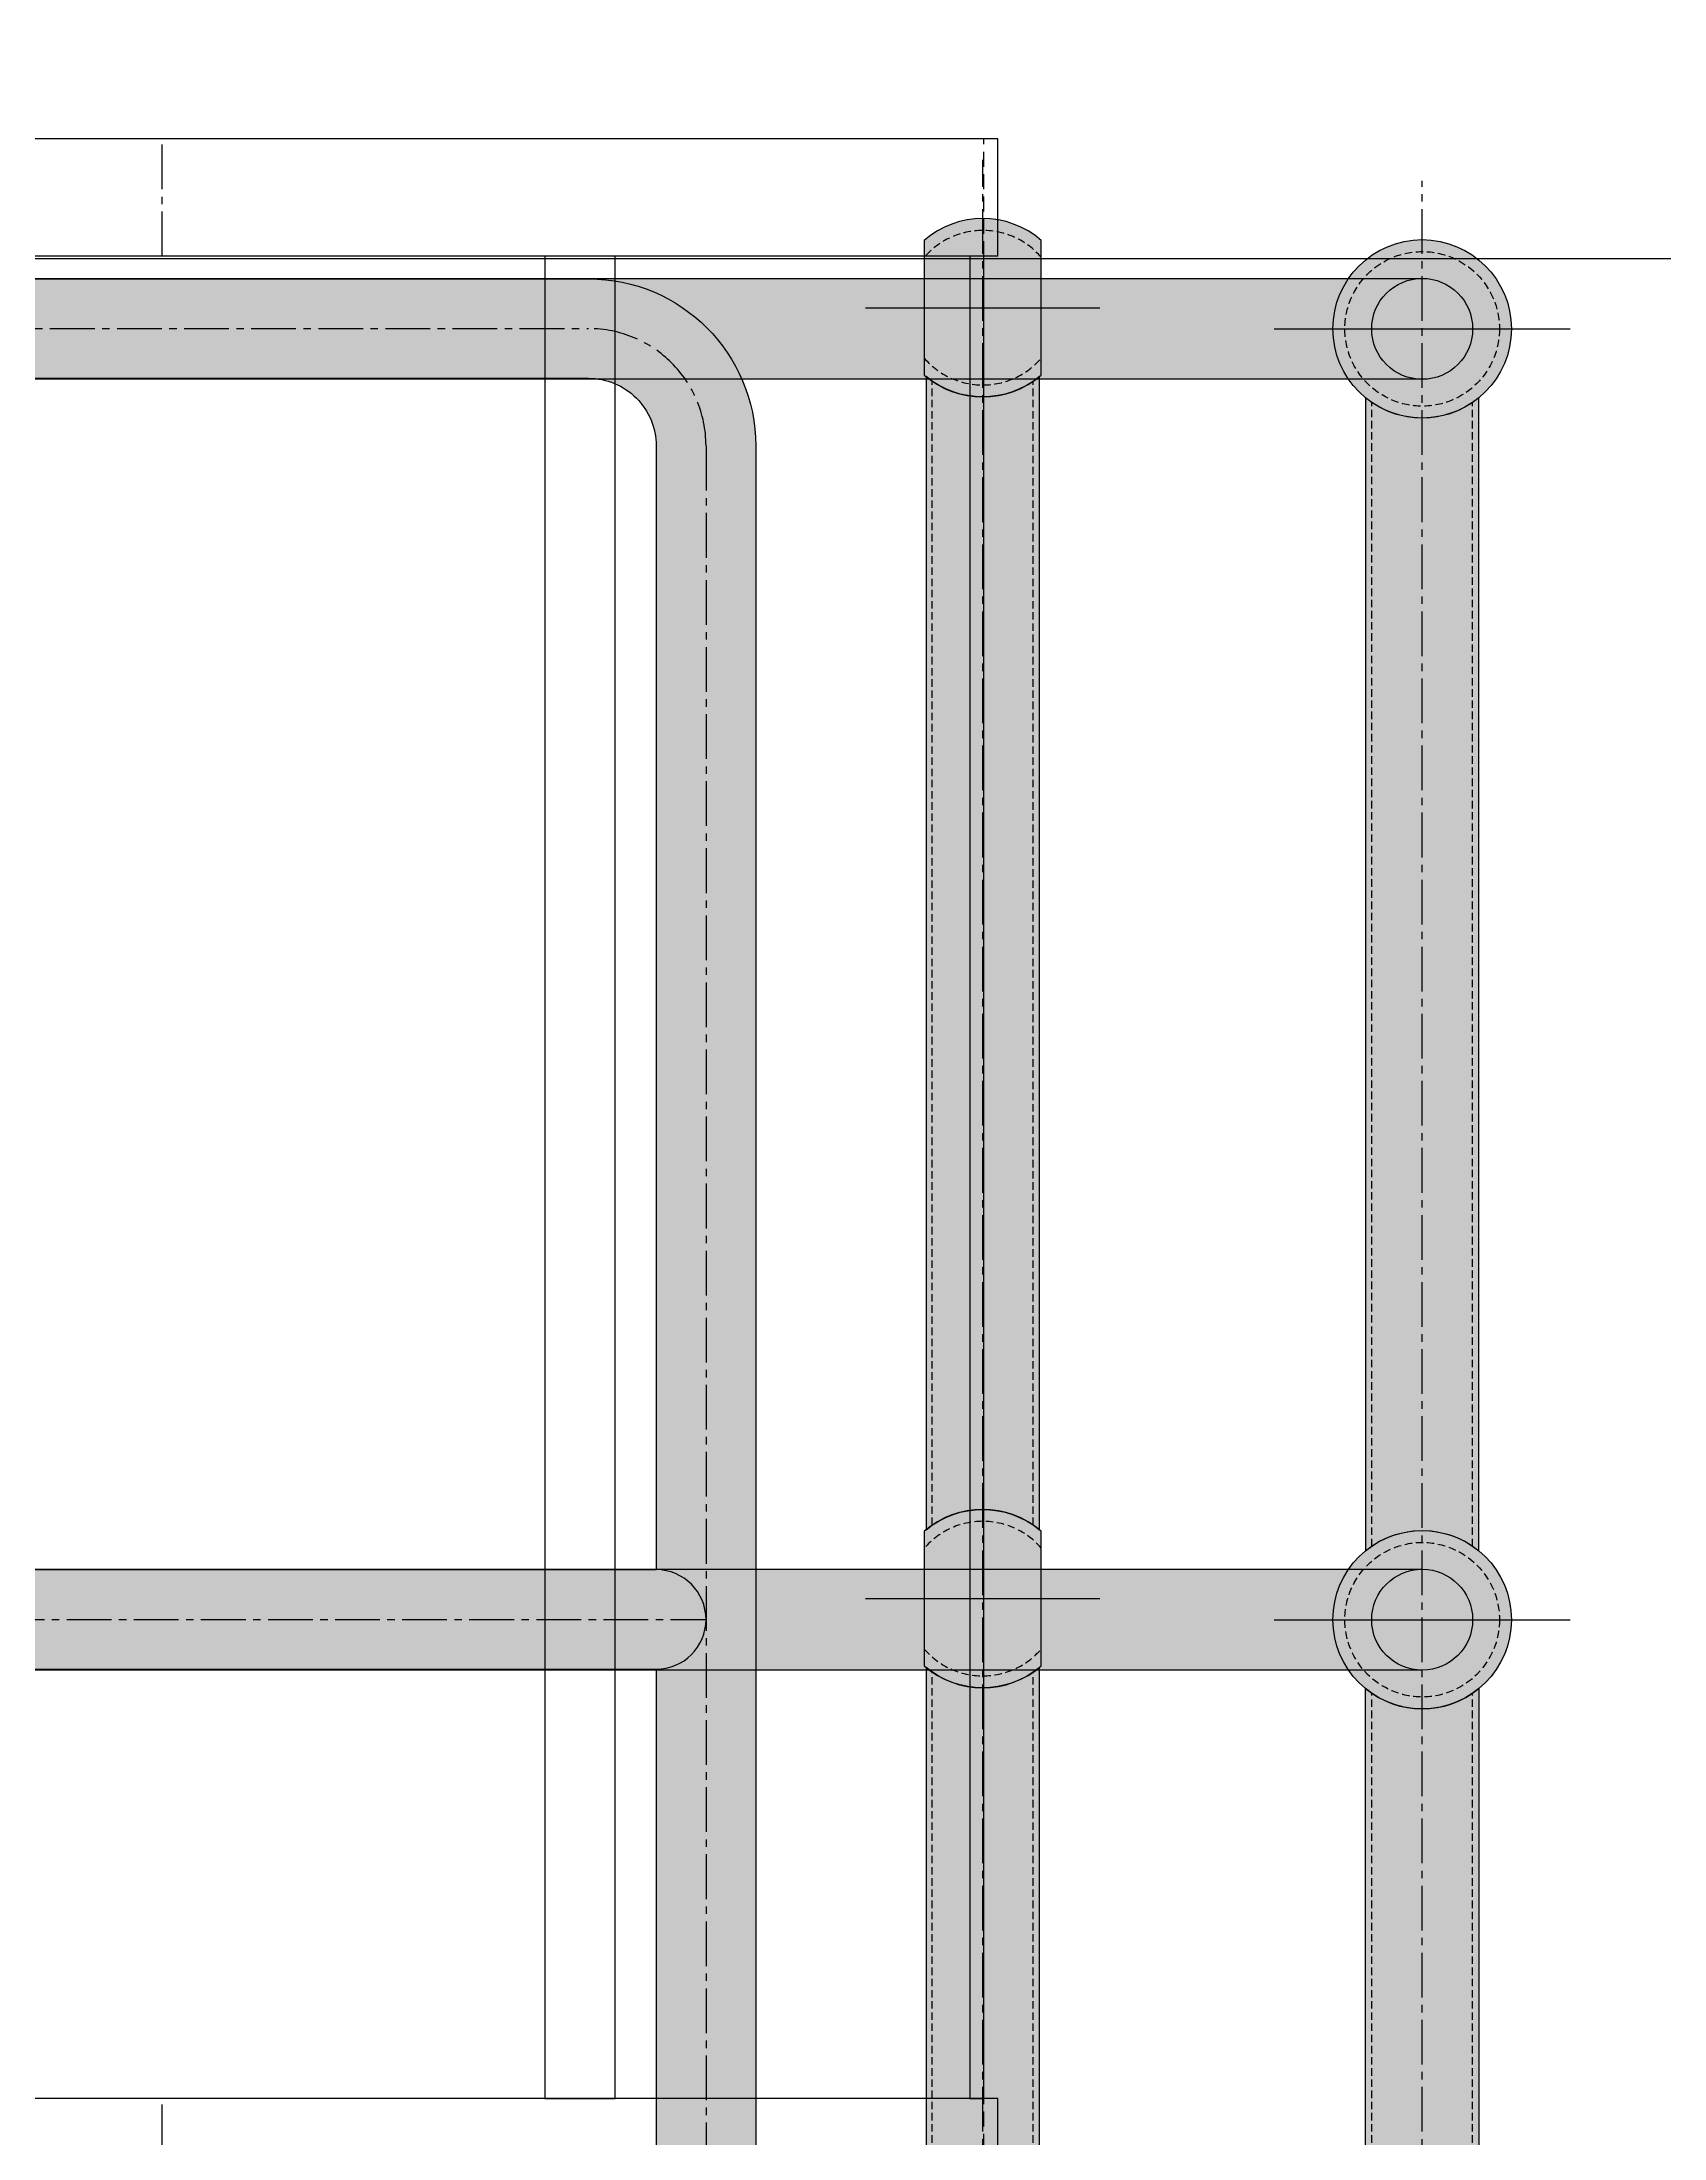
# Model space of a CAD drawing. Header units: millimetres. Extents: x -272986 to 200319, y -34579 to 49604.
# Drawn here: x -28860 to -28169, y 9901 to 10794 of the extents above; entities that cross this region are included whole.
import ezdxf

# ---------------------------------------------------------------- set-up
doc = ezdxf.new("R2010")
doc.units = ezdxf.units.MM
for name, pattern in [('CENTER2', [28.575000000000003, 19.05, -3.175, 3.175, -3.175]), ('HIDDEN', [9.524999999999999, 6.35, -3.175]), ('HIDDEN2', [4.762499999999999, 3.175, -1.5875])]:
    doc.linetypes.add(name, pattern=pattern)
doc.layers.get('Defpoints').update_dxf_attribs({"color": 9})
for name, color, linetype in [('X 0001 M', 7, 'Continuous'), ('X 1001 M', 8, 'HIDDEN2'), ('X 2001 M', 1, 'CENTER2'), ('X 3001 D', 5, 'Continuous'), ('X 5001 H', 8, 'Continuous')]:
    doc.layers.add(name, color=color, linetype=linetype)
doc.layers.add('X 5999 H', color=7, linetype='Continuous', true_color=0xffffff)
doc.styles.add('BIT STD. 2.5', font='isocpeur.ttf', dxfattribs={"height": 2.5})
doc.dimstyles.new('BIT STD. 2.5', dxfattribs={"dimtxt": 2.5, "dimasz": 2.5, "dimexe": 1, "dimexo": 0.75, "dimgap": 1, "dimtad": 1, "dimdec": 0, "dimdsep": 46, "dimtxsty": 'BIT STD. 2.5', "dimcen": 0, "dimadec": 0, "dimazin": 0, "dimtfac": 1, "dimtdec": 0, "dimtmove": 0, "dimatfit": 3, "dimfxl": 1, "dimtfill": 1, "dimlwd": -1, "dimlwe": -1, "dimarcsym": 0})

# ---------------------------------------------------------------- blocks, each defined once
blk = doc.blocks.new('*D30')
at = {"layer": 'Defpoints', "color": 0, "transparency": 16777216}
for p in [(-29510.67678410279, 10702.0292335281), (-27304.0641312666, 10702.0292335281), (-29510.67678410279, 9502.029233528097)]:
    blk.add_point(p, dxfattribs=at)
at = {"layer": 'X 3001 D', "color": 0, "transparency": 16777216}
for p, q in [((-29465.67678410279, 10702.0292335281), (-27244.0641312666, 10702.0292335281)), ((-27304.0641312666, 9652.0292335281), (-27304.0641312666, 10552.0292335281)), ((-29465.67678410279, 9502.029233528097), (-27244.0641312666, 9502.0292335281))]:
    blk.add_line(p, q, dxfattribs=at)
for points in [[(-27329.0641312666, 10552.0292335281), (-27279.0641312666, 10552.0292335281), (-27304.0641312666, 10702.0292335281)], [(-27329.0641312666, 9652.0292335281), (-27279.0641312666, 9652.0292335281), (-27304.0641312666, 9502.0292335281)]]:
    blk.add_solid(points, dxfattribs=at)
at = {"layer": 'X 3001 D', "color": 0, "transparency": 16777216, "insert": (-27439.06413126659, 10102.0292335281), "char_height": 150, "attachment_point": 5, "rotation": 90, "style": 'BIT STD. 2.5', "bg_fill": 3, "box_fill_scale": 1.1, "bg_fill_color": 256, "bg_fill_true_color": 13158600, "bg_fill_transparency": 0}
blk.add_mtext('1200', dxfattribs=at)
blk = doc.blocks.new('Heavy Duty - HR Std - side elev')
at = {"layer": 'X 5999 H', "ltscale": 10, "true_color": 0xc7c8ca}
h = blk.add_hatch(color=9, dxfattribs=at)
edge = h.paths.add_edge_path()
edge.add_arc((36.15000000000276, 536.0000000000051), 37.99999999999699, 50.54096873599241, 129.4590312640162, ccw=False)
edge.add_line((60.30000000000473, 565.3390098674099), (60.30000000000291, 1056.660990132586))
edge.add_arc((36.150000000006, 1086.000000000007), 38.00000000000615, 230.5409687360137, 309.45903126398633, ccw=False)
edge.add_line((12.00000000000909, 1056.660990132586), (11.99999999999636, 565.3390098674063))
edge = h.paths.add_edge_path()
edge.add_arc((36.15000000000327, 536), 38.00000000000011, 0, 360)
edge = h.paths.add_edge_path()
edge.add_line((60.30000000000473, 506.6609901325901), (60.30000000000473, -25))
edge.add_line((60.30000000000473, -25), (12, -25))
edge.add_line((12, -25), (12, 506.6609901325901))
edge.add_arc((36.15000000000236, 536.0000000000033), 38.00000000000374, 230.540968736, 309.459031264)
edge = h.paths.add_edge_path(flags=17)
edge.add_arc((36.15000000000327, 536), 21.5, 0, 360)
edge = h.paths.add_edge_path(flags=17)
edge.add_arc((36.15000000000327, 1086), 21.5, 0, 360)
edge = h.paths.add_edge_path()
edge.add_arc((36.15000000000327, 1086), 38.00000000000011, 0, 360)
h.paths.add_polyline_path([(0, -25), (12, -25), (12, 40), (0, 40)])
at = {"layer": 'X 0001 M'}
for points in [[(11.99999999999636, 565.3390098674063, -0.3586331317843692), (60.30000000000473, 565.3390098674099), (60.30000000000291, 1056.660990132586, -0.3586331317841168), (12.00000000000909, 1056.660990132586)], [(60.30000000000473, 506.6609901325901), (60.30000000000473, -25), (12, -25), (12, 506.6609901325901, 0.3586331317842514)]]:
    blk.add_lwpolyline(points, format="xyb", close=True, dxfattribs=at)
for centre, radius in [((36.15000000000327, 1086), 38.00000000000011), ((36.15000000000327, 1086), 21.5), ((36.15000000000327, 536), 38.00000000000011), ((36.15000000000327, 536), 21.5)]:
    blk.add_circle(centre, radius, dxfattribs=at)
at = {"layer": 'X 1001 M'}
for p, q in [((14.65000000000146, 567.332890067788), (14.65000000000146, 1054.667109932212)), ((57.65000000000327, 567.332890067788), (57.65000000000327, 1054.667109932212)), ((14.64999999999964, -25), (14.64999999999964, 504.667109932212)), ((57.65000000000509, -25), (57.65000000000509, 504.667109932212))]:
    blk.add_line(p, q, dxfattribs=at)
for centre in [(36.15000000000327, 1086), (36.15000000000327, 536)]:
    blk.add_circle(centre, 32.923, dxfattribs=at)
at = {"layer": 'X 2001 M'}
blk.add_line((36.15000000000146, -25), (36.15000000000327, 1149), dxfattribs=at)
at = {"layer": 'X 2001 M', "ltscale": 10}
for p, q in [((-26.84999999999673, 1086), (99.15000000000327, 1086)), ((-26.84999999999673, 536), (99.15000000000327, 536))]:
    blk.add_line(p, q, dxfattribs=at)
blk = doc.blocks.new('Heavy Duty - HR Std - front elev')
at = {"layer": 'X 5999 H', "ltscale": 10, "true_color": 0xc7c8ca}
h = blk.add_hatch(color=9, dxfattribs=at)
edge = h.paths.add_edge_path()
edge.add_arc((50.00000000000091, 545.0000000000038), 37.99999999999599, 50.540968735997524, 129.4590312640024, ccw=False)
edge.add_line((74.14999999999964, 574.3390098674099), (74.14999999999964, 1065.660990132583))
edge.add_arc((50.00000000000221, 1094.999999999992), 37.99999999999788, 230.5409687359938, 309.4590312639976, ccw=False)
edge.add_line((25.85000000000036, 1065.660990132586), (25.85000000000218, 574.3390098674099))
edge = h.paths.add_edge_path()
edge.add_line((74.93338984173715, 1066.323771674084), (74.93338984173715, 1123.676228325916))
edge.add_arc((50.00000000000091, 1095.000000000001), 37.99999999999988, 48.99371303907665, 131.0062869609233)
edge.add_line((25.06661015826467, 1123.676228325916), (25.06661015826467, 1066.323771674084))
edge.add_arc((50.00000000000091, 1094.999999999999), 37.99999999999988, 228.9937130390767, 311.0062869609233)
edge = h.paths.add_edge_path()
edge.add_arc((50, 544.9999999999958), 37.99999999999621, 230.540968735996, 309.459031264004, ccw=False)
edge.add_line((25.85000000000036, 515.6609901325901), (25.85000000000036, -25))
edge.add_line((25.85000000000036, -25), (-25, -25))
edge.add_line((-25, -25), (-25, 40))
edge.add_line((-25, 40), (25.85000000000036, 40))
edge.add_line((25.85000000000036, 40), (25.85000000000036, -25))
edge.add_line((25.85000000000036, -25), (74.14999999999964, -25))
edge.add_line((74.14999999999964, -25), (125, -25))
edge.add_line((125, -25), (125, 40))
edge.add_line((125, 40), (74.14999999999964, 40))
edge.add_line((74.14999999999964, 40), (74.14999999999964, -25))
edge.add_line((74.14999999999964, -25), (74.14999999999964, 515.6609901325901))
edge = h.paths.add_edge_path()
edge.add_line((74.93338984173715, 516.3237716740841), (74.93338984173715, 573.6762283259159))
edge.add_arc((50.00000000000091, 545.0000000000013), 37.99999999999979, 48.99371303907655, 131.0062869609235)
edge.add_line((25.06661015826467, 573.6762283259159), (25.06661015826467, 516.3237716740841))
edge.add_arc((50.00000000000091, 544.9999999999987), 37.99999999999979, 228.9937130390765, 311.0062869609234)
edge = h.paths.add_edge_path(flags=16)
edge.add_arc((100, 0), 9, 0, 360)
edge = h.paths.add_edge_path(flags=16)
edge.add_arc((0, 0), 9, 0, 360)
at = {"layer": 'X 0001 M'}
for points in [[(74.93338984173715, 1066.323771674084), (74.93338984173715, 1123.676228325916, 0.3739472142884485), (25.06661015826467, 1123.676228325916), (25.06661015826467, 1066.323771674084, 0.3739472142884484)], [(25.85000000000218, 574.3390098674099, -0.3586331317842767), (74.14999999999964, 574.3390098674099), (74.14999999999964, 1065.660990132583, -0.3586331317842717), (25.85000000000036, 1065.660990132586)], [(74.93338984173715, 516.3237716740841), (74.93338984173715, 573.6762283259159, 0.3739472142884485), (25.06661015826467, 573.6762283259159), (25.06661015826467, 516.3237716740841, 0.3739472142884484)]]:
    blk.add_lwpolyline(points, format="xyb", close=True, dxfattribs=at)
at = {"layer": 'X 0001 M', "ltscale": 10}
blk.add_lwpolyline([(74.14999999999964, 515.6609901325901, -0.3586331317842913), (25.85000000000036, 515.6609901325901), (25.85000000000036, -25), (-25, -25), (-25, 40), (25.85000000000036, 40), (25.85000000000036, -25), (74.14999999999964, -25), (125, -25), (125, 40), (74.14999999999964, 40), (74.14999999999964, -25)], format="xyb", close=True, dxfattribs=at)
at = {"layer": 'X 1001 M'}
for p, q in [((28.50000000000182, 576.332890067788), (28.50000000000182, 1063.667109932212)), ((71.49999999999818, 576.332890067788), (71.49999999999818, 1063.667109932212)), ((28.5, -25), (28.5, 513.667109932212)), ((71.5, -25), (71.5, 513.667109932212))]:
    blk.add_line(p, q, dxfattribs=at)
for centre, start, end in [((50.00000000000182, 1095), 40.77111638008072, 139.2288836199193), ((50.00000000000182, 1095), 220.7711163800807, 319.2288836199193), ((50.00000000000182, 545), 40.77111638008072, 139.2288836199193), ((50.00000000000182, 545), 220.7711163800807, 319.2288836199193)]:
    blk.add_arc(centre, 32.923, start, end, dxfattribs=at)
at = {"layer": 'X 2001 M'}
blk.add_line((50, -25), (50.00000000000182, 1158), dxfattribs=at)
at = {"layer": 'X 2001 M', "ltscale": 10}
for p, q in [((0.0666101582646661, 1095), (99.93338984173715, 1095)), ((0.0666101582646661, 545), (99.93338984173715, 545))]:
    blk.add_line(p, q, dxfattribs=at)
blk = doc.blocks.new('Platform Gate HD')
at = {"layer": 'X 5999 H', "true_color": 0xc7c8ca}
h = blk.add_hatch(color=9, dxfattribs=at)
h.paths.add_polyline_path([(630.4000000000015, 115.9999999999984, 0.414213562373097), (559.2000000000016, 187.1999999999989), (101.2000000000071, 187.1999999999989, 0.4142135623730951), (30.00000000000728, 115.9999999999989), (30.00000000000728, 8), (-29.99999999998545, 8), (-29.99999999999272, 0), (30.00000000000728, 0), (30.00000000000728, -592.0000000000036), (-29.99999999998545, -592.0000000000036), (-29.99999999998545, -600), (30.00000000000728, -600), (30.00000000000728, -784.0000000000025, 0.4142135623730951), (101.2000000000071, -855.2000000000025), (559.2000000000016, -855.2000000000025, 0.4142135623730951), (630.4000000000015, -784.0000000000025)])
h.paths.add_polyline_path([(72.40000000000146, 115.9999999999975, -0.4142135623730951), (101.2000000000016, 144.7999999999975), (559.2000000000071, 144.7999999999975, -0.4142135623730951), (588.0000000000073, 115.9999999999975), (588.0000000000073, -362.8000000000011), (72.40000000000146, -362.8000000000011)], flags=16)
h.paths.add_polyline_path([(72.40000000000146, -405.2000000000025), (588.0000000000073, -405.2000000000025), (588.0000000000073, -784.0000000000011, -0.4142135623730945), (559.2000000000071, -812.8000000000011), (101.2000000000016, -812.8000000000011, -0.4142135623730946), (72.40000000000146, -784.0000000000011)], flags=16)
for p, q in [((72.39999999999418, -362.8000000000011), (588, -362.8000000000011)), ((72.39999999999418, -405.2000000000025), (588, -405.2000000000025))]:
    blk.add_line(p, q)
blk.add_lwpolyline([(30, -784.0000000000018), (30, 115.9999999999982, -0.414213562373086), (101.1999999999971, 187.1999999999989), (559.1999999999971, 187.1999999999989, -0.414213562373086), (630.3999999999942, 115.9999999999982), (630.3999999999942, -784.0000000000018, -0.414213562373086), (559.1999999999971, -855.2000000000025), (101.1999999999971, -855.2000000000025, -0.414213562373086)], format="xyb", close=True)
for points in [[(72.39999999999418, -362.8000000000011), (72.39999999999418, 115.9999999999982, -0.4142135623731172), (101.1999999999971, 144.7999999999975), (559.1999999999971, 144.7999999999975, -0.4142135623731172), (588, 115.9999999999982), (588, -362.8000000000011)], [(588, -405.2000000000025), (588, -784.0000000000018, -0.4142135623731172), (559.1999999999971, -812.8000000000011), (101.1999999999971, -812.8000000000011, -0.4142135623731172), (72.39999999999418, -784.0000000000018), (72.39999999999418, -405.2000000000025)]]:
    blk.add_lwpolyline(points, format="xyb")
blk.add_arc((587.9999999999927, -384.0000000000018), 21.20000000000073, 270, 90)
at = {"layer": 'X 2001 M'}
blk.add_line((51.19999999999709, -384.0000000000018), (609.1999999999971, -384.0000000000018), dxfattribs=at)
blk.add_lwpolyline([(51.19999999999709, -784.0000000000018), (51.19999999999709, 115.9999999999982, -0.414213562373095), (101.1999999999971, 165.9999999999982), (559.1999999999971, 165.9999999999982, -0.414213562373095), (609.1999999999971, 115.9999999999982), (609.1999999999971, -784.0000000000018, -0.414213562373095), (559.1999999999971, -834.0000000000018), (101.1999999999971, -834.0000000000018, -0.414213562373095)], format="xyb", close=True, dxfattribs=at)
blk = doc.blocks.new('Platform Side')
at = {"layer": 'X 5999 H', "true_color": 0xc7c8ca}
h = blk.add_hatch(color=9, dxfattribs=at)
h.dxf.hatch_style = 1
h.paths.add_polyline_path([(1262.704508446492, 2391.431071869703), (90.40450844648876, 2391.431071869703, 1), (90.40450844648876, 2348.431071869703), (1262.704508446492, 2348.431071869703, 1)])
h = blk.add_hatch(color=9, dxfattribs=at)
h.dxf.hatch_style = 1
h.paths.add_polyline_path([(1262.704508446492, 1841.431071869703), (90.40450844648876, 1841.431071869703, 1), (90.40450844648876, 1798.431071869703), (1262.704508446492, 1798.431071869703, 1)])
for points in [[(90.40450844648876, 2391.431071869703), (1262.704508446492, 2391.431071869703, -0.9999999999999999), (1262.704508446492, 2348.431071869703), (90.40450844648876, 2348.431071869703, -0.9999999999999999)], [(90.40450844648876, 1841.431071869703), (1262.704508446492, 1841.431071869703, -0.9999999999999999), (1262.704508446492, 1798.431071869703), (90.40450844648876, 1798.431071869703, -0.9999999999999999)]]:
    blk.add_lwpolyline(points, format="xyb", close=True)
blk.add_blockref('Platform Gate HD', (348.4863707143522, 2204.054034973082))
at = {"layer": 'X 0001 M'}
for name, p in [('Heavy Duty - HR Std - front elev', (1025.554508445101, 1283.931071869561)), ('Heavy Duty - HR Std - side elev', (1226.55450844649, 1283.931071869703))]:
    blk.add_blockref(name, p, dxfattribs=at)
blk = doc.blocks.new('*U58')
at = {"layer": 'X 2001 M', "color": 0, "linetype": 'CENTER2', "transparency": 16777216}
blk.add_line((0, -122.9790510162248), (0, -72.73905101622483), dxfattribs=at)
blk = doc.blocks.new('Cage Hoop Side')
for p, q in [((-30, -25), (-30.00000000000728, 24.99999999999909)), ((777, 25), (-30, 25)), ((777, -25), (776.9999999999927, 24.99999999999909)), ((777, -25), (-30, -25))]:
    blk.add_line(p, q)
blk.add_circle((0, 0), 7)
at = {"layer": 'X 5001 H', "linetype": 'HIDDEN'}
blk.add_line((771, -25), (771, 24.99999999999909), dxfattribs=at)
at = {"layer": 'X 2001 M', "linetype": 'CENTER2'}
blk.add_blockref('*U58', (421, 97.85905101622484), dxfattribs=at)
blk = doc.blocks.new('Middle Cage')
for points in [[(614, -25), (584, -25), (584, -810), (614, -810)], [(771, -25), (765, -25), (765, -810), (771, -810)]]:
    blk.add_lwpolyline(points, close=True)
for p in [(0, 0), (0, -835)]:
    blk.add_blockref('Cage Hoop Side', p)
blk = doc.blocks.new('*D280')
at = {"layer": 'Defpoints', "color": 0, "transparency": 16777216}
for p in [(-29510.67678410279, 11902.0292335281), (-27304.06413126661, 11902.0292335281), (-29510.67678410279, 10702.0292335281)]:
    blk.add_point(p, dxfattribs=at)
at = {"layer": 'X 3001 D', "color": 0, "transparency": 16777216}
for p, q in [((-29465.67678410279, 11902.0292335281), (-27244.06413126661, 11902.0292335281)), ((-27304.06413126661, 10852.0292335281), (-27304.06413126661, 11752.0292335281)), ((-29465.67678410279, 10702.0292335281), (-27244.06413126661, 10702.0292335281))]:
    blk.add_line(p, q, dxfattribs=at)
for points in [[(-27329.06413126661, 11752.0292335281), (-27279.06413126661, 11752.0292335281), (-27304.06413126661, 11902.0292335281)], [(-27329.06413126661, 10852.0292335281), (-27279.06413126661, 10852.0292335281), (-27304.06413126661, 10702.0292335281)]]:
    blk.add_solid(points, dxfattribs=at)
at = {"layer": 'X 3001 D', "color": 0, "transparency": 16777216, "insert": (-27439.0641312666, 11302.02923352811), "char_height": 150, "attachment_point": 5, "rotation": 90, "style": 'BIT STD. 2.5', "bg_fill": 3, "box_fill_scale": 1.1, "bg_fill_color": 256, "bg_fill_true_color": 13158600, "bg_fill_transparency": 0}
blk.add_mtext('1200', dxfattribs=at)

msp = doc.modelspace()

# ---------------------------------------------------------------- dimensions: what is measured, and where the dimension line sits
at = {"layer": 'X 3001 D', "color": 252}
dim = msp.add_linear_dim(base=(-27304.0641312666, 10702.0292335281), p1=(-29510.67678410278, 9502.029233528094), p2=(-29510.67678410278, 10702.02923352809), angle=90, dimstyle='BIT STD. 2.5', dxfattribs=at)
dim.commit()
dim.dimension.update_dxf_attribs({"geometry": '*D30', "text_midpoint": (-27439.06413126659, 10102.0292335281)})

# ---------------------------------------------------------------- next in the draw order: block references
msp.add_blockref('Middle Cage', (-29229.67676430949, 10728.02923352809))

# ---------------------------------------------------------------- next in the draw order: dimensions: what is measured, and where the dimension line sits
dim = msp.add_linear_dim(base=(-27304.06413126661, 11902.0292335281), p1=(-29510.67678410278, 10702.0292335281), p2=(-29510.67678410278, 11902.0292335281), angle=90, dimstyle='BIT STD. 2.5', dxfattribs=at)
dim.commit()
dim.dimension.update_dxf_attribs({"geometry": '*D280', "text_midpoint": (-27439.0641312666, 11302.02923352811)})

# ---------------------------------------------------------------- next in the draw order: block references
msp.add_blockref('Platform Side', (-29534.67676430949, 8302.098161658394))

doc.saveas('drawing.dxf')
